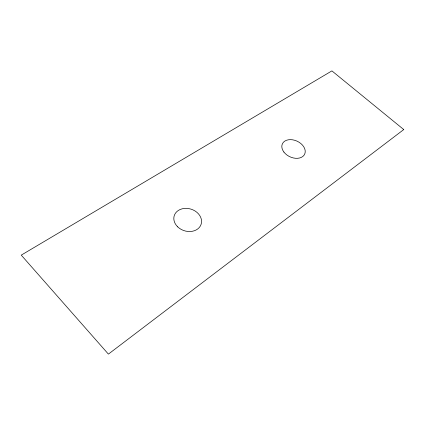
<?xml version="1.0" encoding="UTF-8"?>
<svg xmlns="http://www.w3.org/2000/svg" width="425" height="425" viewBox="0 0 425 425"><rect width="100%" height="100%" fill="white"/><g stroke="black" fill="none" stroke-linecap="round" stroke-linejoin="round"><path stroke-width="0.64" d="M403.75 129.561L108.402 354.115L21.25 255.127L331.904 70.885L403.75 129.561M177.698 226.86A14.11 11.305 17.6 0 0 201.025 224.549A14.11 11.305 17.6 0 0 184.344 208.431A14.11 11.305 17.6 0 0 177.698 226.86M283.889 152.044A12.283 8.59 24.9 0 0 304.109 155.114A12.283 8.59 24.9 0 0 292.565 139.804A12.283 8.59 24.9 0 0 283.889 152.044"/></g></svg>
